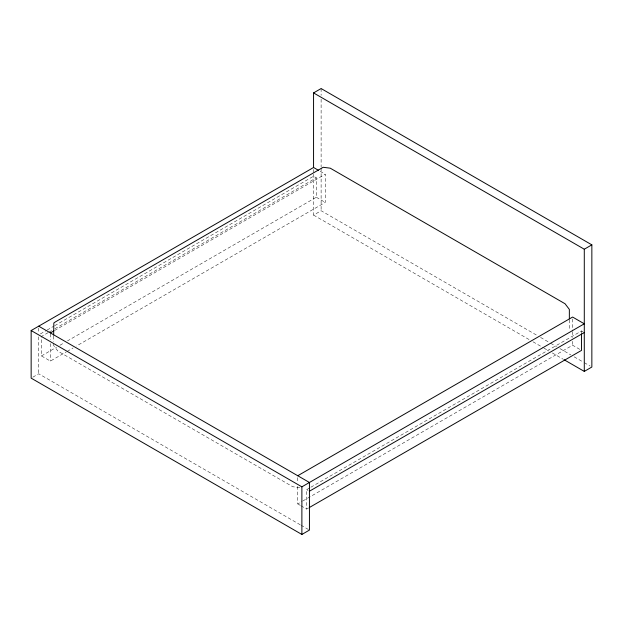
<?xml version="1.0" encoding="UTF-8"?>
<svg xmlns="http://www.w3.org/2000/svg" width="623" height="623" viewBox="0 0 623 623"><rect width="100%" height="100%" fill="white"/><g stroke="black" fill="none" stroke-linecap="round" stroke-linejoin="round"><path stroke-width="0.47" stroke-dasharray="3.12 2.34" d="M40.386 333.936L46.273 330.54M47.114 330.05L53.835 326.172M54.676 325.689L313.564 176.223L316.313 177.812L316.313 197.25L67.51 340.89M48.181 332.612L41.461 336.49L41.461 355.935L50.393 361.091L66.357 351.87M49.022 332.129L51.545 330.673M54.902 328.726L316.313 177.812M54.59 330.494L325.245 174.238L325.245 202.405L76.45 346.045M41.461 355.935L56.584 347.198M59.948 345.259L64.153 342.829M67.198 351.388L73.086 347.984M32.832 377.18L38.712 373.784L300.193 524.753M313.564 174.284L313.564 215.099L321.118 210.738L537.197 335.486M308.369 508.095L306.687 509.061L306.687 489.623L310.052 487.684M310.893 487.202L581.539 330.938L582.918 331.732M297.755 486.423L297.755 503.906L301.96 501.476M302.801 500.993L572.607 345.22L579.92 349.441M299.819 487.638L292.771 486.742L57.947 351.17L53.656 345.516L53.656 342.673M320.238 171.348L325.245 174.238M316.313 197.25L325.245 202.405M540.562 337.432L549.813 342.767M550.654 343.257L556.534 346.653M559.898 348.592L570.832 354.908M574.196 356.847L583.44 362.189M584.281 362.672L590.168 366.067M313.564 215.099L529.643 339.854M533.008 341.793L543.092 347.618M543.934 348.101L548.98 351.014M552.344 352.961L563.27 359.269M306.687 489.623L308.066 490.418M297.755 503.906L300.193 505.315M301.002 505.783L306.687 509.061M301.034 525.236L308.595 529.605M581.539 330.938L581.539 332.884M572.607 318.999L572.607 330.649M572.607 331.623L572.607 337.448M572.607 341.334L572.607 345.22M569.352 319.817L569.352 330.237M321.118 88.544L321.118 95.335M321.118 99.213L321.118 167.096M321.118 168.07L321.118 210.738M313.564 169.433L313.564 173.311M297.755 477.685L297.755 482.537M53.656 336.046L53.656 341.731M50.393 333.897L50.393 339.722M50.393 343.608L50.393 361.091M38.712 328.119L38.712 332.97M38.712 336.848L38.712 373.784"/><path stroke-width="0.93" d="M38.712 326.179L309.436 482.482L309.436 530.087L301.882 534.456L31.15 378.145L31.15 330.54L313.564 167.494L313.564 92.913L321.118 88.544L591.85 244.855L591.85 367.04L584.288 371.401L564.111 359.751M50.393 332.923L53.749 330.984M313.564 92.913L584.288 249.216L591.85 244.855M297.755 475.738L572.607 317.052L584.288 323.796L301.882 486.843L31.15 330.54M309.436 491.212L584.288 332.526M309.21 507.605L581.539 350.375L581.539 333.858M313.564 167.494L318.571 170.383M584.288 249.216L584.288 371.401M569.352 318.875L569.352 309.405L565.053 303.751L330.229 168.171L323.181 167.283L55.206 321.998L53.827 322.994L53.656 335.096M301.882 486.843L301.882 534.456"/></g></svg>
